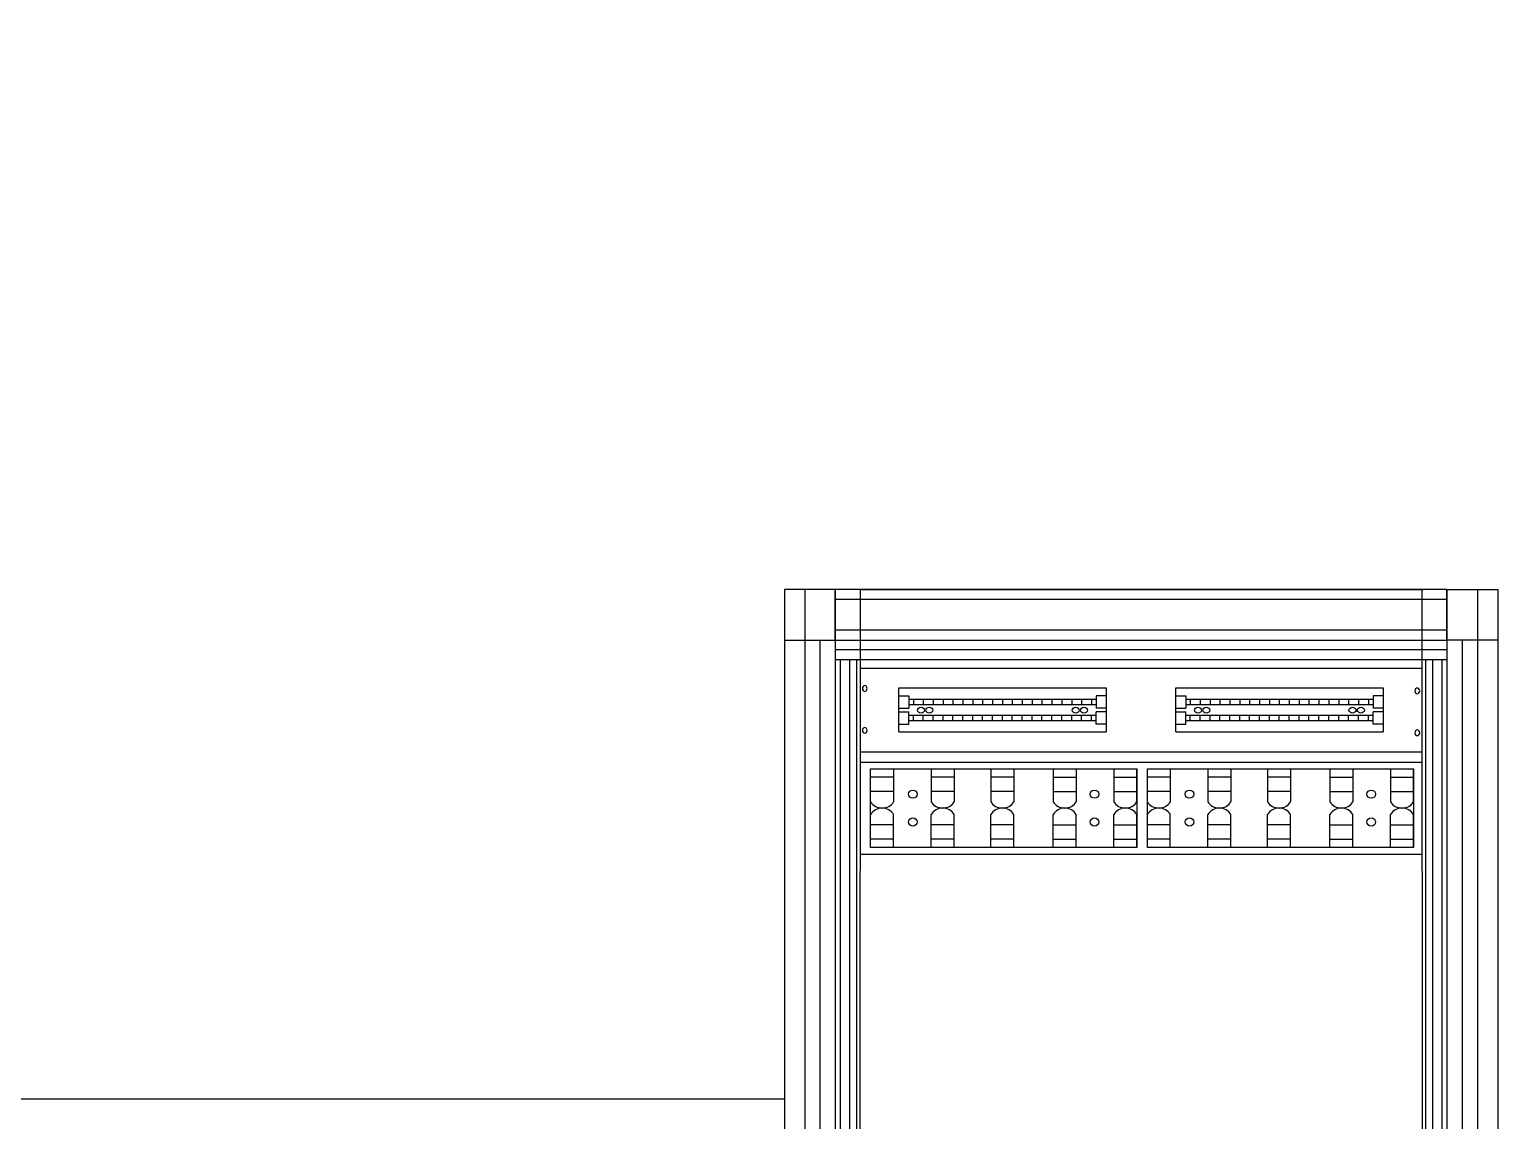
# Model space of a CAD drawing. Header units: millimetres. Extents: x 0 to 84100, y 0 to 59400.
# Drawn here: x 33682 to 34835, y 24250 to 25107 of the extents above; entities that cross this region are included whole.
import ezdxf

# ---------------------------------------------------------------- set-up
doc = ezdxf.new("R2010")
doc.units = ezdxf.units.MM
doc.header["$LTSCALE"] = 1000
doc.layers.add('S', color=4, linetype='Continuous')
doc.layers.add('SYM', color=3, linetype='Continuous')

# ---------------------------------------------------------------- blocks, each defined once
blk = doc.blocks.new('ST071')
for p, q in [((-233.43, 495.16), (-233.43, -421.96)), ((-200.15, 495.16), (-233.43, 495.16)), ((-233.43, 495.16), (-233.43, 461.89)), ((-220.12, 495.16), (-220.12, -421.96)), ((-220.12, 495.16), (-220.12, 461.89)), ((-200.15, 495.16), (-200.15, -421.96)), ((200.15, 495.16), (-200.15, 495.16)), ((-200.15, 495.16), (-200.15, 461.89)), ((-200.15, 461.89), (-200.15, 495.16)), ((-183.89, 495.05), (-184.02, -409.31)), ((-183.89, 495.03), (183.89, 495.03)), ((183.89, 495.05), (184.02, -409.31)), ((184.02, 449.28), (184.02, 495.1)), ((200.15, 495.16), (200.15, -421.96)), ((200.15, 495.16), (233.43, 495.16)), ((200.15, 461.89), (200.15, 495.16)), ((200.15, 461.89), (200.15, 495.16)), ((220.12, 495.16), (220.12, -421.96)), ((220.12, 495.16), (220.12, 461.89)), ((233.43, 495.16), (233.43, -421.96)), ((233.43, 495.16), (233.43, 461.89)), ((200.15, 488.51), (-200.15, 488.51)), ((-233.43, 461.89), (-200.15, 461.89)), ((-210.14, 461.89), (-210.14, -421.96)), ((200.15, 468.54), (-200.15, 468.54)), ((-200.15, 461.89), (200.15, 461.89)), ((233.43, 461.89), (200.15, 461.89)), ((210.14, 461.89), (210.14, -421.96)), ((-200.15, 455.9), (200.15, 455.9)), ((-200.15, 449.24), (200.15, 449.24)), ((-196.83, 449.24), (-196.83, -409.31)), ((-190.84, 449.24), (-190.84, -409.31)), ((-186.18, 449.24), (-186.18, -409.31)), ((-183.89, 443.59), (183.9, 443.59)), ((186.18, 449.24), (186.18, -409.31)), ((190.84, 449.24), (190.84, -409.31)), ((196.83, 449.24), (196.83, -409.31)), ((-158.55, 401.93), (-158.55, 430.69)), ((-158.55, 430.69), (-22.8, 430.69)), ((-158.55, 425.6), (-152, 425.6)), ((-152, 425.6), (-152, 417.49)), ((-152, 423.3), (-29.36, 423.3)), ((-149.01, 423.3), (-149.01, 419.79)), ((-142.53, 423.3), (-142.53, 419.79)), ((-136.06, 423.3), (-136.06, 419.79)), ((-129.58, 423.3), (-129.58, 419.79)), ((-123.1, 423.3), (-123.1, 419.79)), ((-116.63, 423.3), (-116.63, 419.79)), ((-110.15, 423.3), (-110.15, 419.79)), ((-103.68, 423.3), (-103.68, 419.79)), ((-97.2, 423.3), (-97.2, 419.79)), ((-90.72, 423.3), (-90.72, 419.79)), ((-84.25, 423.3), (-84.25, 419.79)), ((-77.77, 423.3), (-77.77, 419.79)), ((-71.3, 423.3), (-71.3, 419.79)), ((-64.82, 423.3), (-64.82, 419.79)), ((-58.35, 423.3), (-58.35, 419.79)), ((-51.87, 423.3), (-51.87, 419.79)), ((-45.39, 423.3), (-45.39, 419.79)), ((-38.92, 423.3), (-38.92, 419.79)), ((-32.44, 423.3), (-32.44, 419.79)), ((-22.8, 425.6), (-29.36, 425.6)), ((-29.36, 425.6), (-29.36, 417.49)), ((-22.8, 430.69), (-22.8, 401.93)), ((22.68, 401.93), (22.68, 430.69)), ((22.68, 430.69), (158.43, 430.69)), ((22.68, 425.6), (29.24, 425.6)), ((29.24, 425.6), (29.24, 417.49)), ((29.24, 423.3), (151.88, 423.3)), ((32.23, 423.3), (32.23, 419.79)), ((38.7, 423.3), (38.7, 419.79)), ((45.18, 423.3), (45.18, 419.79)), ((51.66, 423.3), (51.66, 419.79)), ((58.13, 423.3), (58.13, 419.79)), ((64.61, 423.3), (64.61, 419.79)), ((71.08, 423.3), (71.08, 419.79)), ((77.56, 423.3), (77.56, 419.79)), ((84.04, 423.3), (84.04, 419.79)), ((90.51, 423.3), (90.51, 419.79)), ((96.99, 423.3), (96.99, 419.79)), ((103.46, 423.3), (103.46, 419.79)), ((109.94, 423.3), (109.94, 419.79)), ((116.41, 423.3), (116.41, 419.79)), ((122.89, 423.3), (122.89, 419.79)), ((129.37, 423.3), (129.37, 419.79)), ((135.84, 423.3), (135.84, 419.79)), ((142.32, 423.3), (142.32, 419.79)), ((148.79, 423.3), (148.79, 419.79)), ((158.43, 425.6), (151.88, 425.6)), ((151.88, 425.6), (151.88, 417.49)), ((158.43, 430.69), (158.43, 401.93)), ((-158.55, 417.49), (-152, 417.49)), ((-158.55, 415.13), (-152, 415.13)), ((-152, 419.79), (-29.36, 419.79)), ((-152, 407.02), (-152, 415.13)), ((-22.8, 417.49), (-29.36, 417.49)), ((-29.36, 407.02), (-29.36, 415.13)), ((-22.8, 415.13), (-29.36, 415.13)), ((22.68, 417.49), (29.24, 417.49)), ((22.68, 415.13), (29.24, 415.13)), ((29.24, 419.79), (151.88, 419.79)), ((29.24, 407.02), (29.24, 415.13)), ((158.43, 417.49), (151.88, 417.49)), ((151.88, 407.02), (151.88, 415.13)), ((158.43, 415.13), (151.88, 415.13)), ((-158.55, 407.02), (-152, 407.02)), ((-152, 412.83), (-29.36, 412.83)), ((-152, 409.31), (-29.36, 409.31)), ((-149.01, 409.31), (-149.01, 412.83)), ((-142.53, 409.31), (-142.53, 412.83)), ((-136.06, 409.31), (-136.06, 412.83)), ((-129.58, 409.31), (-129.58, 412.83)), ((-123.1, 409.31), (-123.1, 412.83)), ((-116.63, 409.31), (-116.63, 412.83)), ((-110.15, 409.31), (-110.15, 412.83)), ((-103.68, 409.31), (-103.68, 412.83)), ((-97.2, 409.31), (-97.2, 412.83)), ((-90.72, 409.31), (-90.72, 412.83)), ((-84.25, 409.31), (-84.25, 412.83)), ((-77.77, 409.31), (-77.77, 412.83)), ((-71.3, 409.31), (-71.3, 412.83)), ((-64.82, 409.31), (-64.82, 412.83)), ((-58.35, 409.31), (-58.35, 412.83)), ((-51.87, 409.31), (-51.87, 412.83)), ((-45.39, 409.31), (-45.39, 412.83)), ((-38.92, 409.31), (-38.92, 412.83)), ((-32.44, 409.31), (-32.44, 412.83)), ((-22.8, 407.02), (-29.36, 407.02)), ((22.68, 407.02), (29.24, 407.02)), ((29.24, 412.83), (151.88, 412.83)), ((29.24, 409.31), (151.88, 409.31)), ((32.23, 409.31), (32.23, 412.83)), ((38.7, 409.31), (38.7, 412.83)), ((45.18, 409.31), (45.18, 412.83)), ((51.66, 409.31), (51.66, 412.83)), ((58.13, 409.31), (58.13, 412.83)), ((64.61, 409.31), (64.61, 412.83)), ((71.08, 409.31), (71.08, 412.83)), ((77.56, 409.31), (77.56, 412.83)), ((84.04, 409.31), (84.04, 412.83)), ((90.51, 409.31), (90.51, 412.83)), ((96.99, 409.31), (96.99, 412.83)), ((103.46, 409.31), (103.46, 412.83)), ((109.94, 409.31), (109.94, 412.83)), ((116.41, 409.31), (116.41, 412.83)), ((122.89, 409.31), (122.89, 412.83)), ((129.37, 409.31), (129.37, 412.83)), ((135.84, 409.31), (135.84, 412.83)), ((142.32, 409.31), (142.32, 412.83)), ((148.79, 409.31), (148.79, 412.83)), ((158.43, 407.02), (151.88, 407.02)), ((-158.55, 401.93), (-22.8, 401.93)), ((22.68, 401.93), (158.43, 401.93)), ((-183.89, 388.96), (183.9, 388.96)), ((-183.89, 382.15), (183.9, 382.15)), ((-176.97, 377.78), (-2.76, 377.78)), ((-176.97, 326.27), (-176.97, 377.78)), ((-176.97, 356.19), (-176.97, 377.78)), ((-161.92, 377.78), (-161.92, 356.19)), ((-137.33, 377.78), (-137.33, 356.19)), ((-122.28, 377.78), (-122.28, 356.19)), ((-98.3, 377.78), (-98.3, 356.19)), ((-83.25, 377.78), (-83.25, 356.19)), ((-57.46, 377.78), (-57.46, 356.19)), ((-42.41, 377.78), (-42.41, 356.19)), ((-17.81, 377.78), (-17.81, 356.19)), ((-2.76, 377.78), (-2.76, 326.27)), ((-2.76, 356.19), (-2.76, 377.78)), ((4.13, 377.78), (178.35, 377.78)), ((4.13, 326.27), (4.13, 377.78)), ((4.13, 356.19), (4.13, 377.78)), ((19.18, 377.78), (19.18, 356.19)), ((43.78, 377.78), (43.78, 356.19)), ((58.83, 377.78), (58.83, 356.19)), ((82.8, 377.78), (82.8, 356.19)), ((97.86, 377.78), (97.86, 356.19)), ((123.65, 377.78), (123.65, 356.19)), ((138.7, 377.78), (138.7, 356.19)), ((163.3, 377.78), (163.3, 356.19)), ((178.35, 377.78), (178.35, 326.27)), ((178.35, 356.19), (178.35, 377.78)), ((-161.92, 372.37), (-176.97, 372.37)), ((-122.28, 372.37), (-137.33, 372.37)), ((-83.25, 372.37), (-98.3, 372.37)), ((-57.46, 372.37), (-42.41, 372.37)), ((-17.81, 372.37), (-2.76, 372.37)), ((19.18, 372.37), (4.13, 372.37)), ((58.83, 372.37), (43.78, 372.37)), ((97.86, 372.37), (82.8, 372.37)), ((123.65, 372.37), (138.7, 372.37)), ((163.3, 372.37), (178.35, 372.37)), ((-161.92, 362.97), (-176.97, 362.97)), ((-122.28, 362.97), (-137.33, 362.97)), ((-83.25, 362.97), (-98.3, 362.97)), ((-57.46, 362.97), (-42.41, 362.97)), ((-17.81, 362.97), (-2.76, 362.97)), ((19.18, 362.97), (4.13, 362.97)), ((58.83, 362.97), (43.78, 362.97)), ((97.86, 362.97), (82.8, 362.97)), ((123.65, 362.97), (138.7, 362.97)), ((163.3, 362.97), (178.35, 362.97)), ((-176.97, 326.27), (-176.97, 347.87)), ((-161.92, 326.27), (-161.92, 347.87)), ((-137.33, 326.27), (-137.33, 347.87)), ((-122.28, 326.27), (-122.28, 347.87)), ((-98.3, 326.27), (-98.3, 347.87)), ((-83.25, 326.27), (-83.25, 347.87)), ((-57.46, 326.27), (-57.46, 347.87)), ((-42.41, 326.27), (-42.41, 347.87)), ((-17.81, 326.27), (-17.81, 347.87)), ((-2.76, 326.27), (-2.76, 347.87)), ((4.13, 326.27), (4.13, 347.87)), ((19.18, 326.27), (19.18, 347.87)), ((43.78, 326.27), (43.78, 347.87)), ((58.83, 326.27), (58.83, 347.87)), ((82.8, 326.27), (82.8, 347.87)), ((97.86, 326.27), (97.86, 347.87)), ((123.65, 326.27), (123.65, 347.87)), ((138.7, 326.27), (138.7, 347.87)), ((163.3, 326.27), (163.3, 347.87)), ((178.35, 326.27), (178.35, 347.87)), ((-161.92, 341.09), (-176.97, 341.09)), ((-122.28, 341.09), (-137.33, 341.09)), ((-83.25, 341.09), (-98.3, 341.09)), ((-57.46, 341.09), (-42.41, 341.09)), ((-17.81, 341.09), (-2.76, 341.09)), ((19.18, 341.09), (4.13, 341.09)), ((58.83, 341.09), (43.78, 341.09)), ((97.86, 341.09), (82.8, 341.09)), ((123.65, 341.09), (138.7, 341.09)), ((163.3, 341.09), (178.35, 341.09)), ((-161.92, 331.69), (-176.97, 331.69)), ((-122.28, 331.69), (-137.33, 331.69)), ((-83.25, 331.69), (-98.3, 331.69)), ((-57.46, 331.69), (-42.41, 331.69)), ((-17.81, 331.69), (-2.76, 331.69)), ((19.18, 331.69), (4.13, 331.69)), ((58.83, 331.69), (43.78, 331.69)), ((97.86, 331.69), (82.8, 331.69)), ((123.65, 331.69), (138.7, 331.69)), ((163.3, 331.69), (178.35, 331.69)), ((-183.89, 321.93), (183.91, 321.93)), ((-2.76, 326.27), (-176.97, 326.27)), ((178.35, 326.27), (4.13, 326.27))]:
    blk.add_line(p, q)
at = {"extrusion": (0, 0, -1)}
for centre in [(-180.8, 430.32), (180.84, 428.76), (-180.8, 402.91), (180.84, 401.35)]:
    blk.add_ellipse(centre, major_axis=(0, -1.87), ratio=0.826087, dxfattribs=at)
for centre, major_axis, ratio, start_param, end_param in [((-144.01, 416.1), (-2.28, 0), 0.833333, 1.570796326777766, 7.853981633957352), ((-138.52, 416.1), (-2.28, 0), 0.833333, 1.570796326777766, 7.853981633957352), ((-42.83, 416.1), (-2.28, 0), 0.833333, 1.570796326777766, 7.853981633957352), ((-37.35, 416.1), (-2.28, 0), 0.833333, 1.570796326777766, 7.853981633957352), ((37.23, 416.1), (-2.28, 0), 0.833333, 1.570796326777766, 7.853981633957352), ((42.71, 416.1), (-2.28, 0), 0.833333, 1.570796326777766, 7.853981633957352), ((138.4, 416.1), (-2.28, 0), 0.833333, 1.570796326777766, 7.853981633957352), ((143.89, 416.1), (-2.28, 0), 0.833333, 1.570796326777766, 7.853981633957352), ((-169.45, 360.06), (-8.59, 0), 0.935065, 0.502787, 2.638806), ((-129.8, 360.06), (8.59, 0), 0.935065, 3.64438, 5.780398), ((-90.78, 360.06), (-8.59, 0), 0.935065, 0.502787, 2.638806), ((-49.93, 360.06), (-8.59, 0), 0.935065, 0.502787, 2.638806), ((-10.29, 360.06), (8.59, 0), 0.935065, 3.64438, 5.780398), ((11.66, 360.06), (-8.59, 0), 0.935065, 0.502787, 2.638806), ((51.3, 360.06), (8.59, 0), 0.935065, 3.64438, 5.780398), ((90.33, 360.06), (-8.59, 0), 0.935065, 0.502787, 2.638806), ((131.18, 360.06), (-8.59, 0), 0.935065, 0.502787, 2.638806), ((170.82, 360.06), (8.59, 0), 0.935065, 3.64438, 5.780398), ((-169.45, 344), (8.59, 0), 0.935065, 0.502787, 2.638806), ((-129.8, 344), (-8.59, 0), 0.935065, 3.64438, 5.780398), ((-90.78, 344), (8.59, 0), 0.935065, 0.502787, 2.638806), ((-49.93, 344), (8.59, 0), 0.935065, 0.502787, 2.638806), ((-10.29, 344), (-8.59, 0), 0.935065, 3.64438, 5.780398), ((11.66, 344), (8.59, 0), 0.935065, 0.502787, 2.638806), ((51.3, 344), (-8.59, 0), 0.935065, 3.64438, 5.780398), ((90.33, 344), (8.59, 0), 0.935065, 0.502787, 2.638806), ((131.18, 344), (8.59, 0), 0.935065, 0.502787, 2.638806), ((170.82, 344), (-8.59, 0), 0.935065, 3.64438, 5.780398), ((-149.34, 342.93), (-2.84, 0), 0.935065, 3.141593, 9.424778), ((-30.4, 342.93), (-2.84, 0), 0.935065, 3.141593, 9.424778), ((31.77, 342.93), (-2.84, 0), 0.935065, 3.141593, 9.424778), ((150.71, 342.93), (-2.84, 0), 0.935065, 3.141593, 9.424778)]:
    blk.add_ellipse(centre, major_axis=major_axis, ratio=ratio, start_param=start_param, end_param=end_param)
for centre in [(-149.34, 361.13), (-30.4, 361.13), (31.77, 361.13), (150.71, 361.13)]:
    blk.add_ellipse(centre, major_axis=(2.84, 0), ratio=0.935065)
for points in [[(-183.89, 495.05), (-183.89, 495.01), (-184.02, 495.03)], [(183.89, 495.05), (183.89, 495.01), (184.02, 495.03)]]:
    blk.add_solid(points)

msp = doc.modelspace()

# ---------------------------------------------------------------- linework, layer by layer
at = {"layer": 'S', "ltscale": 0.5}
msp.add_line((34274.7, 24267.1), (33069, 24267.1), dxfattribs=at)
at = {"layer": 'SYM', "color": 6}
msp.add_lwpolyline([(33122.1, 25039.1, 136.4, 136.4, 0), (33352.1, 25039.1, 0, 0, 0), (34537.6, 25039.1, 0, 0, 0)], format="xyseb", dxfattribs=at)

# ---------------------------------------------------------------- block references
at = {"layer": 'SYM', "xscale": 1.2, "yscale": 1.2, "zscale": 1.2}
msp.add_blockref('ST071', (34554.8, 24073.2), dxfattribs=at)

doc.saveas('drawing.dxf')
